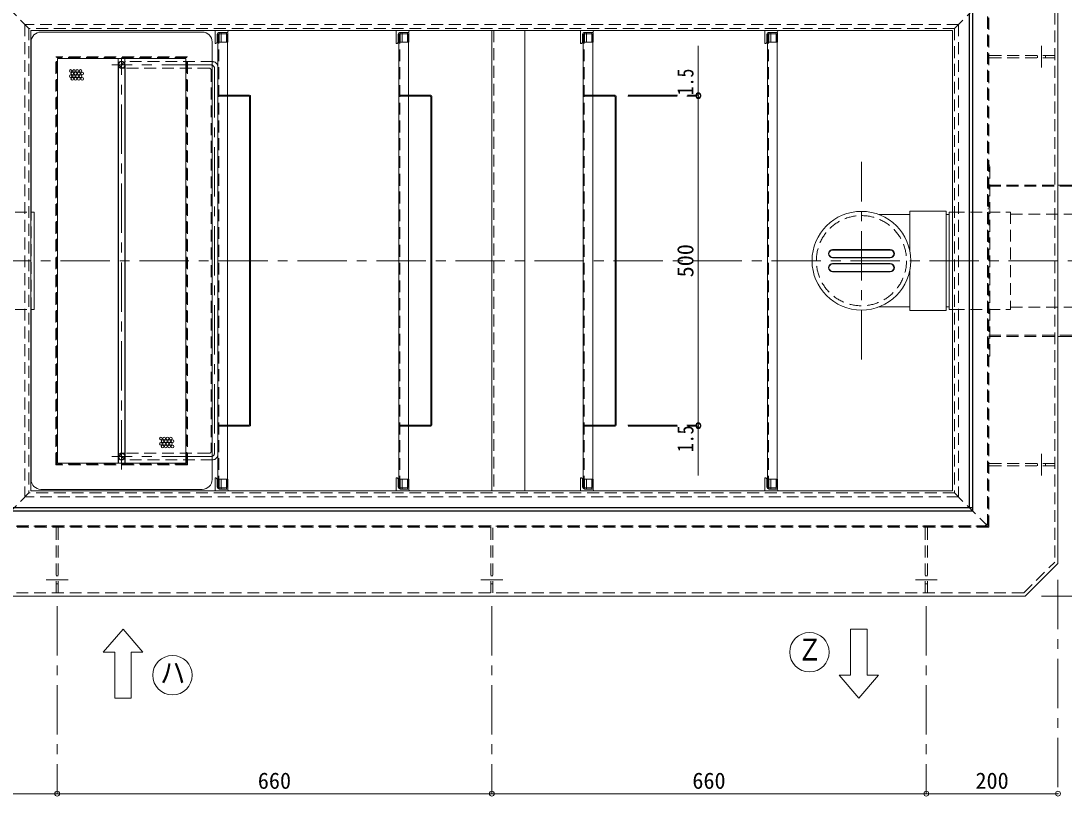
# Model space of a CAD drawing. Units: millimetres at full size, sheet at 1:15. Extents: x -3171 to 2904, y -2098 to 2117.
# Drawn here: x -1816 to -231, y 328 to 1507 of the extents above; entities that cross this region are included whole.
import ezdxf
from ezdxf.enums import TextEntityAlignment as Align

# ---------------------------------------------------------------- set-up
doc = ezdxf.new("R2010")
doc.units = ezdxf.units.MM
doc.header["$LTSCALE"] = 15
doc.header["$PDMODE"] = 32
doc.header["$PDSIZE"] = 7.5
doc.linetypes.add('CHAIN1', pattern=[8, 5, -1, 1, -1])
doc.linetypes.add('DASHED1', pattern=[1.8, 1.2, -0.6])
doc.layers.add('0-0_ﾚｲﾔ1', color=4, linetype='Continuous', lineweight=9)
doc.styles.add('ＭＳ ゴシック', font='')
doc.styles.get('ＭＳ ゴシック').set_extended_font_data('MS Gothic')

msp = doc.modelspace()

# ---------------------------------------------------------------- linework, layer by layer
at = {"layer": '0-0_ﾚｲﾔ1', "color": 7, "lineweight": 18}
for p, q in [((-240.38, 1602.05), (-240.38, 682.05)), ((-400.38, 1492.05), (-1800.38, 1492.05)), ((-1800.38, 1492.05), (-1800.38, 792.05)), ((-1540.13, 1489.55), (-1785.13, 1489.55)), ((-1520.38, 1472.05), (-1520.38, 1492.05)), ((-1245.38, 1472.05), (-1245.38, 1492.05)), ((-1100.38, 1492.05), (-1100.38, 792.05)), ((-1050.38, 1492.05), (-1050.38, 792.05)), ((-965.38, 1472.05), (-965.38, 1492.05)), ((-685.38, 1472.05), (-685.38, 1492.05)), ((-400.38, 1492.05), (-400.38, 792.05)), ((-1800.13, 1216.05), (-1800.13, 1474.55)), ((-1525.13, 1474.55), (-1525.13, 809.55)), ((-1517.38, 1486.05), (-1517.38, 1475.05)), ((-1516.63, 1487.05), (-1516.63, 797.05)), ((-1504.63, 1487.05), (-1516.63, 1487.05)), ((-1514.38, 1489.05), (-1501.26, 1489.05)), ((-1503.38, 1486.77), (-1503.38, 1489.05)), ((-1501.63, 1484.05), (-1501.63, 800.05)), ((-1501.63, 1474.05), (-1501.26, 1474.05)), ((-1501.26, 1474.05), (-1501.26, 1489.05)), ((-1242.38, 1486.05), (-1242.38, 1475.05)), ((-1241.63, 1487.05), (-1241.63, 797.05)), ((-1229.63, 1487.05), (-1241.63, 1487.05)), ((-1239.38, 1489.05), (-1226.26, 1489.05)), ((-1228.38, 1486.77), (-1228.38, 1489.05)), ((-1226.63, 1484.05), (-1226.63, 800.05)), ((-1226.63, 1474.05), (-1226.26, 1474.05)), ((-1226.26, 1474.05), (-1226.26, 1489.05)), ((-962.38, 1486.05), (-962.38, 1475.05)), ((-961.63, 1487.05), (-961.63, 797.05)), ((-949.63, 1487.05), (-961.63, 1487.05)), ((-959.38, 1489.05), (-946.26, 1489.05)), ((-948.38, 1486.77), (-948.38, 1489.05)), ((-946.63, 1484.05), (-946.63, 800.05)), ((-946.63, 1474.05), (-946.26, 1474.05)), ((-946.26, 1474.05), (-946.26, 1489.05)), ((-682.38, 1486.05), (-682.38, 1475.05)), ((-681.63, 1487.05), (-681.63, 797.05)), ((-669.63, 1487.05), (-681.63, 1487.05)), ((-679.38, 1489.05), (-666.26, 1489.05)), ((-668.38, 1486.77), (-668.38, 1489.05)), ((-666.63, 1484.05), (-666.63, 800.05)), ((-666.63, 1474.05), (-666.26, 1474.05)), ((-666.26, 1474.05), (-666.26, 1489.05)), ((-1760.13, 834.55), (-1760.13, 1449.55)), ((-1565.13, 1449.55), (-1760.13, 1449.55)), ((-1667.63, 1449.55), (-1667.63, 1439.55)), ((-1657.63, 1449.55), (-1657.63, 1439.55)), ((-1565.13, 834.55), (-1565.13, 1449.55)), ((-1800.38, 1216.05), (-1795.38, 1216.05)), ((-1795.38, 1216.05), (-1795.38, 1068.05)), ((-582.63, 1158.3), (-495.13, 1158.3)), ((-582.63, 1147.05), (-495.13, 1147.05)), ((-582.63, 1137.05), (-495.13, 1137.05)), ((-582.63, 1125.8), (-495.13, 1125.8)), ((-1800.38, 1068.05), (-1795.38, 1068.05)), ((-1800.13, 809.55), (-1800.13, 1068.05)), ((-1667.63, 844.55), (-1667.63, 834.55)), ((-1657.63, 844.55), (-1657.63, 834.55)), ((-1565.13, 834.55), (-1760.13, 834.55)), ((-1520.38, 812.05), (-1520.38, 792.05)), ((-1517.38, 798.05), (-1517.38, 809.05)), ((-1501.63, 810.05), (-1501.26, 810.05)), ((-1501.26, 810.05), (-1501.26, 795.05)), ((-1245.38, 812.05), (-1245.38, 792.05)), ((-1242.38, 798.05), (-1242.38, 809.05)), ((-1226.63, 810.05), (-1226.26, 810.05)), ((-1226.26, 810.05), (-1226.26, 795.05)), ((-965.38, 812.05), (-965.38, 792.05)), ((-962.38, 798.05), (-962.38, 809.05)), ((-946.63, 810.05), (-946.26, 810.05)), ((-946.26, 810.05), (-946.26, 795.05)), ((-685.38, 812.05), (-685.38, 792.05)), ((-682.38, 798.05), (-682.38, 809.05)), ((-666.63, 810.05), (-666.26, 810.05)), ((-666.26, 810.05), (-666.26, 795.05)), ((-1540.13, 794.55), (-1785.13, 794.55)), ((-1504.63, 797.05), (-1516.63, 797.05)), ((-1514.38, 795.05), (-1501.26, 795.05)), ((-1503.38, 797.32), (-1503.38, 795.05)), ((-1229.63, 797.05), (-1241.63, 797.05)), ((-1239.38, 795.05), (-1226.26, 795.05)), ((-1228.38, 797.32), (-1228.38, 795.05)), ((-949.63, 797.05), (-961.63, 797.05)), ((-959.38, 795.05), (-946.26, 795.05)), ((-948.38, 797.32), (-948.38, 795.05)), ((-669.63, 797.05), (-681.63, 797.05)), ((-679.38, 795.05), (-666.26, 795.05)), ((-668.38, 797.32), (-668.38, 795.05)), ((-400.38, 792.05), (-1800.38, 792.05)), ((-290.38, 632.05), (-240.38, 682.05)), ((-290.38, 632.05), (-1910.38, 632.05))]:
    msp.add_line(p, q, dxfattribs=at)
at = {"layer": '0-0_ﾚｲﾔ1', "linetype": 'DASHED1'}
for p, q in [((-245.38, 1599.97), (-245.38, 684.12)), ((-1803.38, 1495.05), (-1851.92, 1543.58)), ((-397.38, 1495.05), (-348.85, 1543.58)), ((-347.38, 1540.05), (-347.38, 744.05)), ((-346.98, 738.65), (-346.98, 1545.45)), ((-345.38, 737.05), (-345.38, 1547.05)), ((-391.38, 1501.05), (-1809.38, 1501.05)), ((-1809.38, 1501.05), (-1809.38, 783.05)), ((-397.38, 1495.05), (-1803.38, 1495.05)), ((-1803.38, 1495.05), (-1803.38, 789.05)), ((-1097.38, 1492.05), (-1097.38, 792.05)), ((-397.38, 1495.05), (-397.38, 789.05)), ((-391.38, 1501.05), (-391.38, 783.05)), ((-1515.13, 797.05), (-1515.13, 1487.05)), ((-1514.38, 1474.05), (-1514.38, 1487.05)), ((-1501.63, 1474.05), (-1514.38, 1474.05)), ((-1511.38, 1474.05), (-1511.38, 1489.05)), ((-1503.38, 1486.77), (-1503.38, 1474.05)), ((-1240.13, 797.05), (-1240.13, 1487.05)), ((-1239.38, 1474.05), (-1239.38, 1487.05)), ((-1226.63, 1474.05), (-1239.38, 1474.05)), ((-1236.38, 1474.05), (-1236.38, 1489.05)), ((-1228.38, 1486.77), (-1228.38, 1474.05)), ((-960.13, 797.05), (-960.13, 1487.05)), ((-959.38, 1474.05), (-959.38, 1487.05)), ((-946.63, 1474.05), (-959.38, 1474.05)), ((-956.38, 1474.05), (-956.38, 1489.05)), ((-948.38, 1486.77), (-948.38, 1474.05)), ((-680.13, 797.05), (-680.13, 1487.05)), ((-679.38, 1474.05), (-679.38, 1487.05)), ((-666.63, 1474.05), (-679.38, 1474.05)), ((-676.38, 1474.05), (-676.38, 1489.05)), ((-668.38, 1486.77), (-668.38, 1474.05)), ((-1762.63, 832.05), (-1762.63, 1452.05)), ((-1562.63, 1452.05), (-1762.63, 1452.05)), ((-1761.63, 833.05), (-1761.63, 1451.05)), ((-1524.13, 1444.55), (-1656.63, 1444.55)), ((-1562.63, 832.05), (-1562.63, 1452.05)), ((-245.38, 1453.65), (-345.38, 1453.65)), ((-245.38, 1450.45), (-345.38, 1450.45)), ((-271.38, 1450.45), (-271.38, 1453.65)), ((-259.38, 1450.45), (-259.38, 1453.65)), ((-1529.13, 1434.55), (-1657.63, 1434.55)), ((-1526.63, 1432.05), (-1526.63, 852.05)), ((-1515.13, 1392.05), (-1501.63, 1392.05)), ((-1514.38, 1393.55), (-1501.63, 1393.55)), ((-1240.13, 1392.05), (-1226.63, 1392.05)), ((-1239.38, 1393.55), (-1226.63, 1393.55)), ((-960.13, 1392.05), (-946.63, 1392.05)), ((-959.38, 1393.55), (-946.63, 1393.55)), ((-345.38, 1287.05), (-343.78, 1287.05)), ((-343.78, 997.05), (-343.78, 1287.05)), ((-345.38, 1257.05), (-240.38, 1257.05)), ((-345.38, 1255.45), (253.02, 1255.45)), ((-345.38, 1221.05), (-346.98, 1221.05)), ((-1851.38, 1216.05), (-1800.38, 1216.05)), ((-1800.13, 1068.05), (-1800.13, 1216.05)), ((-312.38, 1212.55), (304.62, 1212.55)), ((-400.38, 1068.05), (-312.38, 1068.05)), ((-346.98, 1063.05), (-345.38, 1063.05)), ((-312.38, 1071.55), (304.62, 1071.55)), ((-345.38, 1028.65), (253.02, 1028.65)), ((-345.38, 1027.05), (-240.38, 1027.05)), ((-345.38, 997.05), (-343.78, 997.05)), ((-1515.13, 892.05), (-1501.63, 892.05)), ((-1514.38, 890.55), (-1501.63, 890.55)), ((-1240.13, 892.05), (-1226.63, 892.05)), ((-1239.38, 890.55), (-1226.63, 890.55)), ((-960.13, 892.05), (-946.63, 892.05)), ((-959.38, 890.55), (-946.63, 890.55)), ((-1529.13, 849.55), (-1657.63, 849.55)), ((-1562.63, 832.05), (-1762.63, 832.05)), ((-1563.63, 833.05), (-1761.63, 833.05)), ((-1524.13, 839.55), (-1656.63, 839.55)), ((-245.38, 833.65), (-345.38, 833.65)), ((-245.38, 830.45), (-345.38, 830.45)), ((-271.38, 833.65), (-271.38, 830.45)), ((-259.38, 833.65), (-259.38, 830.45)), ((-1514.38, 810.05), (-1514.38, 797.05)), ((-1501.63, 810.05), (-1514.38, 810.05)), ((-1511.38, 810.05), (-1511.38, 795.05)), ((-1503.38, 797.32), (-1503.38, 810.05)), ((-1239.38, 810.05), (-1239.38, 797.05)), ((-1226.63, 810.05), (-1239.38, 810.05)), ((-1236.38, 810.05), (-1236.38, 795.05)), ((-1228.38, 797.32), (-1228.38, 810.05)), ((-959.38, 810.05), (-959.38, 797.05)), ((-946.63, 810.05), (-959.38, 810.05)), ((-956.38, 810.05), (-956.38, 795.05)), ((-948.38, 797.32), (-948.38, 810.05)), ((-679.38, 810.05), (-679.38, 797.05)), ((-666.63, 810.05), (-679.38, 810.05)), ((-676.38, 810.05), (-676.38, 795.05)), ((-668.38, 797.32), (-668.38, 810.05)), ((-1803.38, 789.05), (-1851.92, 740.51)), ((-391.38, 783.05), (-1809.38, 783.05)), ((-397.38, 789.05), (-1803.38, 789.05)), ((-397.38, 789.05), (-348.85, 740.51)), ((-345.38, 737.05), (-1855.38, 737.05)), ((-346.98, 738.65), (-1853.78, 738.65)), ((-1848.38, 739.05), (-352.38, 739.05)), ((-1761.98, 637.05), (-1761.98, 737.05)), ((-1758.78, 637.05), (-1758.78, 737.05)), ((-1101.98, 637.05), (-1101.98, 737.05)), ((-1098.78, 637.05), (-1098.78, 737.05)), ((-441.98, 637.05), (-441.98, 737.05)), ((-438.78, 637.05), (-438.78, 737.05)), ((-292.45, 637.05), (-245.38, 684.12)), ((-1758.78, 663.05), (-1761.98, 663.05)), ((-1758.78, 651.05), (-1761.98, 651.05)), ((-1098.78, 663.05), (-1101.98, 663.05)), ((-1098.78, 651.05), (-1101.98, 651.05)), ((-438.78, 663.05), (-441.98, 663.05)), ((-438.78, 651.05), (-441.98, 651.05)), ((-292.45, 637.05), (-1908.31, 637.05))]:
    msp.add_line(p, q, dxfattribs=at)
at = {"layer": '0-0_ﾚｲﾔ1', "color": 5, "lineweight": 25}
for p, q in [((-370.38, 1522.05), (-370.38, 762.05)), ((-375.38, 1517.05), (-375.38, 767.05)), ((-1667.63, 1439.55), (-1667.63, 834.55)), ((-1657.63, 1439.55), (-1657.63, 834.55)), ((-1830.38, 767.05), (-370.38, 767.05)), ((-1830.38, 762.05), (-370.38, 762.05))]:
    msp.add_line(p, q, dxfattribs=at)
at = {"layer": '0-0_ﾚｲﾔ1'}
for p, q in [((-1514.38, 1487.05), (-1514.38, 1489.05)), ((-1239.38, 1487.05), (-1239.38, 1489.05)), ((-959.38, 1487.05), (-959.38, 1489.05)), ((-679.38, 1487.05), (-679.38, 1489.05)), ((-786.63, 1468.55), (-786.63, 1392.05)), ((-1468.13, 1393.55), (-1501.63, 1393.55)), ((-1468.88, 1392.05), (-1501.63, 1392.05)), ((-1468.13, 1391.3), (-1468.13, 892.8)), ((-1466.63, 1392.05), (-1466.63, 892.05)), ((-1193.13, 1393.55), (-1226.63, 1393.55)), ((-1193.88, 1392.05), (-1226.63, 1392.05)), ((-1193.13, 1391.3), (-1193.13, 892.8)), ((-1191.63, 1392.05), (-1191.63, 892.05)), ((-913.13, 1393.55), (-946.63, 1393.55)), ((-913.88, 1392.05), (-946.63, 1392.05)), ((-913.13, 1391.3), (-913.13, 892.8)), ((-911.63, 1392.05), (-911.63, 892.05)), ((-786.63, 1392.05), (-786.63, 892.05)), ((-512.22, 1212.15), (-465.38, 1212.15)), ((-410.38, 1217.55), (-465.38, 1217.55)), ((-465.38, 1217.55), (-465.38, 1156.97)), ((-410.38, 1217.55), (-410.38, 1066.55)), ((-410.38, 1212.15), (-405.38, 1212.15)), ((-405.38, 1216.05), (-405.38, 1068.05)), ((-405.38, 1216.05), (-400.38, 1216.05)), ((-582.63, 1158.92), (-495.13, 1158.92)), ((-582.63, 1146.42), (-495.13, 1146.42)), ((-582.63, 1137.67), (-495.13, 1137.67)), ((-582.63, 1125.17), (-495.13, 1125.17)), ((-465.38, 1127.12), (-465.38, 1066.55)), ((-512.22, 1071.95), (-465.38, 1071.95)), ((-410.38, 1066.55), (-465.38, 1066.55)), ((-410.38, 1071.95), (-405.38, 1071.95)), ((-405.38, 1068.05), (-400.38, 1068.05)), ((-240.38, 1027.05), (254.62, 1027.05)), ((-1468.88, 892.05), (-1501.63, 892.05)), ((-1468.13, 890.55), (-1501.63, 890.55)), ((-1193.88, 892.05), (-1226.63, 892.05)), ((-1193.13, 890.55), (-1226.63, 890.55)), ((-913.88, 892.05), (-946.63, 892.05)), ((-913.13, 890.55), (-946.63, 890.55)), ((-786.63, 815.55), (-786.63, 892.05)), ((-1514.38, 797.05), (-1514.38, 795.05)), ((-1239.38, 797.05), (-1239.38, 795.05)), ((-959.38, 797.05), (-959.38, 795.05)), ((-679.38, 797.05), (-679.38, 795.05)), ((-1660.38, 582.05), (-1690.38, 547.05)), ((-1660.38, 582.05), (-1630.38, 547.05)), ((-530.38, 582.05), (-555.38, 582.05)), ((-530.38, 582.05), (-530.38, 512.05)), ((-1690.38, 547.05), (-1672.88, 547.05)), ((-1672.88, 477.05), (-1672.88, 547.05)), ((-542.88, 477.05), (-572.88, 512.05)), ((-542.88, 477.05), (-512.88, 512.05)), ((-512.88, 512.05), (-530.38, 512.05)), ((-1672.88, 477.05), (-1647.88, 477.05)), ((-1760.38, 332.05), (-1960.38, 332.05)), ((-1100.38, 332.05), (-1760.38, 332.05)), ((-440.38, 332.05), (-1100.38, 332.05)), ((-240.38, 332.05), (-440.38, 332.05))]:
    msp.add_line(p, q, dxfattribs=at)
at = {"layer": '0-0_ﾚｲﾔ1', "linetype": 'CHAIN1'}
for p, q in [((-265.38, 1435.45), (-265.38, 1468.65)), ((-1662.63, 824.55), (-1662.63, 1449.55)), ((-1526.63, 1439.55), (-1677.63, 1439.55)), ((-1521.63, 1434.55), (-1521.63, 849.55)), ((-893.88, 1392.05), (-786.63, 1392.05)), ((-893.13, 1393.55), (-786.63, 1393.55)), ((-538.88, 992.05), (-538.88, 1292.05)), ((-2835.38, 1142.05), (534.62, 1142.05)), ((-893.88, 892.05), (-786.63, 892.05)), ((-893.13, 890.55), (-786.63, 890.55)), ((-1526.63, 844.55), (-1677.63, 844.55)), ((-265.38, 848.65), (-265.38, 815.45)), ((-1743.78, 657.05), (-1776.98, 657.05)), ((-1083.78, 657.05), (-1116.98, 657.05)), ((-423.78, 657.05), (-456.98, 657.05)), ((-240.38, 657.05), (-240.38, 332.05)), ((-265.38, 632.05), (759.62, 632.05)), ((-1760.38, 617.05), (-1760.38, 332.05)), ((-1100.38, 617.05), (-1100.38, 332.05)), ((-440.38, 617.05), (-440.38, 332.05))]:
    msp.add_line(p, q, dxfattribs=at)
at = {"layer": '0-0_ﾚｲﾔ1', "linetype": 'DASHED1'}
for points in [[(-1563.63, 833.05), (-1563.63, 1451.05), (-1761.63, 1451.05)], [(-1851.38, 1216.05), (-1851.38, 1068.05), (-1800.38, 1068.05)], [(-400.38, 1216.05), (-312.38, 1216.05), (-312.38, 1068.05)]]:
    msp.add_lwpolyline(points, dxfattribs=at)
at = {"layer": '0-0_ﾚｲﾔ1'}
for points in [[(-240.38, 1257.05), (254.62, 1257.05), (254.62, 1027.05)], [(-555.38, 582.05), (-555.38, 512.05), (-572.88, 512.05)], [(-1647.88, 477.05), (-1647.88, 547.05), (-1630.38, 547.05)]]:
    msp.add_lwpolyline(points, dxfattribs=at)
for centre in [(-1739.99, 1430.42), (-1737.49, 1426.42), (-1734.99, 1430.42), (-1732.49, 1426.42), (-1729.99, 1430.42), (-1727.49, 1426.42), (-1724.99, 1430.42), (-1722.49, 1426.42), (-1739.99, 1422.42), (-1737.49, 1418.42), (-1734.99, 1422.42), (-1732.49, 1418.42), (-1729.99, 1422.42), (-1727.49, 1418.42), (-1724.99, 1422.42), (-1722.49, 1418.42), (-1602.83, 871.75), (-1597.83, 871.75), (-1592.83, 871.75), (-1587.83, 871.75), (-1602.83, 863.75), (-1600.33, 867.75), (-1600.33, 859.75), (-1597.83, 863.75), (-1595.33, 867.75), (-1595.33, 859.75), (-1592.83, 863.75), (-1590.33, 867.75), (-1590.33, 859.75), (-1587.83, 863.75), (-1585.33, 867.75), (-1585.33, 859.75)]:
    msp.add_circle(centre, 2, dxfattribs=at)
at = {"layer": '0-0_ﾚｲﾔ1', "color": 7, "lineweight": 18}
for centre, radius in [((-538.88, 1142.05), 75), ((-617.88, 547.05), 30), ((-1585.38, 512.05), 30)]:
    msp.add_circle(centre, radius, dxfattribs=at)
at = {"layer": '0-0_ﾚｲﾔ1', "linetype": 'DASHED1'}
msp.add_circle((-538.88, 1142.05), 68.5, dxfattribs=at)
at = {"layer": '0-0_ﾚｲﾔ1', "color": 7, "lineweight": 18}
for centre, radius, start, end in [((-1785.13, 1474.55), 15, 90, 180), ((-1540.13, 1474.55), 15, 0, 90), ((-1503.38, 1492.05), 3, 270, 0), ((-1228.38, 1492.05), 3, 270, 0), ((-948.38, 1492.05), 3, 270, 0), ((-668.38, 1492.05), 3, 270, 0), ((-1520.38, 1475.05), 3, 270, 0), ((-1514.38, 1486.05), 3, 90, 180), ((-1504.63, 1484.05), 3, 0, 90), ((-1245.38, 1475.05), 3, 270, 0), ((-1239.38, 1486.05), 3, 90, 180), ((-1229.63, 1484.05), 3, 0, 90), ((-965.38, 1475.05), 3, 270, 0), ((-959.38, 1486.05), 3, 90, 180), ((-949.63, 1484.05), 3, 0, 90), ((-685.38, 1475.05), 3, 270, 0), ((-679.38, 1486.05), 3, 90, 180), ((-669.63, 1484.05), 3, 0, 90), ((-582.63, 1152.67), 5.62, 90, 270), ((-495.13, 1152.67), 5.62, 270, 90), ((-582.63, 1131.42), 5.62, 90, 270), ((-495.13, 1131.42), 5.62, 270, 90), ((-1785.13, 809.55), 15, 180, 270), ((-1540.13, 809.55), 15, 270, 0), ((-1520.38, 809.05), 3, 0, 90), ((-1245.38, 809.05), 3, 0, 90), ((-965.38, 809.05), 3, 0, 90), ((-685.38, 809.05), 3, 0, 90), ((-1514.38, 798.05), 3, 180, 270), ((-1504.63, 800.05), 3, 270, 0), ((-1503.38, 792.05), 3, 0, 90), ((-1239.38, 798.05), 3, 180, 270), ((-1229.63, 800.05), 3, 270, 0), ((-1228.38, 792.05), 3, 0, 90), ((-959.38, 798.05), 3, 180, 270), ((-949.63, 800.05), 3, 270, 0), ((-948.38, 792.05), 3, 0, 90), ((-679.38, 798.05), 3, 180, 270), ((-669.63, 800.05), 3, 270, 0), ((-668.38, 792.05), 3, 0, 90)]:
    msp.add_arc(centre, radius, start, end, dxfattribs=at)
at = {"layer": '0-0_ﾚｲﾔ1', "color": 5, "lineweight": 25}
for centre, start, end in [((-1662.63, 1439.55), 0, 180), ((-1662.63, 844.55), 180, 0)]:
    msp.add_arc(centre, 5, start, end, dxfattribs=at)
at = {"layer": '0-0_ﾚｲﾔ1', "linetype": 'DASHED1'}
for centre, radius, start, end in [((-1657.63, 1444.55), 10, 180, 270), ((-1656.63, 1445.55), 1, 180, 270), ((-1524.13, 1437.05), 7.5, 0, 90), ((-1529.13, 1432.05), 2.5, 0, 90), ((-1515.13, 1393.55), 1.5, 180, 270), ((-1514.38, 1394.3), 0.75, 180, 270), ((-1240.13, 1393.55), 1.5, 180, 270), ((-1239.38, 1394.3), 0.75, 180, 270), ((-960.13, 1393.55), 1.5, 180, 270), ((-959.38, 1394.3), 0.75, 180, 270), ((-1515.13, 890.55), 1.5, 90, 180), ((-1514.38, 889.8), 0.75, 90, 180), ((-1240.13, 890.55), 1.5, 90, 180), ((-1239.38, 889.8), 0.75, 90, 180), ((-960.13, 890.55), 1.5, 90, 180), ((-959.38, 889.8), 0.75, 90, 180), ((-1657.63, 839.55), 10, 90, 180), ((-1529.13, 852.05), 2.5, 270, 0), ((-1524.13, 847.05), 7.5, 270, 0), ((-1656.63, 838.55), 1, 90, 180), ((-352.38, 744.05), 5, 270, 0)]:
    msp.add_arc(centre, radius, start, end, dxfattribs=at)
at = {"layer": '0-0_ﾚｲﾔ1', "linetype": 'CHAIN1'}
for centre, start, end in [((-1657.63, 1444.55), 180, 270), ((-1526.63, 1434.55), 0, 90), ((-1657.63, 839.55), 90, 180), ((-1526.63, 849.55), 270, 0)]:
    msp.add_arc(centre, 5, start, end, dxfattribs=at)
at = {"layer": '0-0_ﾚｲﾔ1', "color": 7, "linetype": 'DASHED1', "lineweight": 18}
for centre, start, end in [((-1662.63, 1439.55), 180, 0), ((-1662.63, 844.55), 0, 180)]:
    msp.add_arc(centre, 5, start, end, dxfattribs=at)
at = {"layer": '0-0_ﾚｲﾔ1'}
for centre, radius, start, end in [((-1468.88, 1391.3), 0.75, 0, 90), ((-1468.13, 1392.05), 1.5, 0, 90), ((-1193.88, 1391.3), 0.75, 0, 90), ((-1193.13, 1392.05), 1.5, 0, 90), ((-913.88, 1391.3), 0.75, 0, 90), ((-913.13, 1392.05), 1.5, 0, 90), ((-582.63, 1152.67), 6.25, 90, 270), ((-495.13, 1152.67), 6.25, 270, 90), ((-582.63, 1131.42), 6.25, 90, 270), ((-495.13, 1131.42), 6.25, 270, 90), ((-1468.88, 892.8), 0.75, 270, 0), ((-1468.13, 892.05), 1.5, 270, 0), ((-1193.88, 892.8), 0.75, 270, 0), ((-1193.13, 892.05), 1.5, 270, 0), ((-913.88, 892.8), 0.75, 270, 0), ((-913.13, 892.05), 1.5, 270, 0)]:
    msp.add_arc(centre, radius, start, end, dxfattribs=at)
at = {"layer": '0-0_ﾚｲﾔ1', "color": 1}
for p in [(-786.63, 1393.55), (-786.63, 1392.05), (-786.63, 892.05), (-786.63, 890.55), (-1760.38, 332.05), (-1100.38, 332.05), (-440.38, 332.05), (-240.38, 332.05)]:
    msp.add_point(p, dxfattribs=at)

# ---------------------------------------------------------------- texts
at = {"layer": '0-0_ﾚｲﾔ1', "color": 7, "style": 'ＭＳ ゴシック', "width": 0.8}
for p in [(-786.63, 1393.55), (-786.63, 851.17)]:
    msp.add_text('1.5', height=24.74, rotation=90, dxfattribs=at).set_placement(p, align=Align.BOTTOM_LEFT)
at = {"layer": '0-0_ﾚｲﾔ1', "color": 7, "style": 'ＭＳ ゴシック'}
msp.add_text('500', height=24.74, rotation=90, dxfattribs=at).set_placement((-786.63, 1116.73), align=Align.BOTTOM_LEFT)
at = {"layer": '0-0_ﾚｲﾔ1', "color": 7, "style": 'ＭＳ ゴシック', "width": 0.85}
for s, p in [('Ｚ', (-636.63, 524.55)), ('ハ', (-1604.13, 489.55))]:
    msp.add_text(s, height=32.99, dxfattribs=at).set_placement(p, align=Align.BOTTOM_LEFT)
at = {"layer": '0-0_ﾚｲﾔ1', "color": 7, "style": 'ＭＳ ゴシック'}
for s, p in [('660', (-1455.7, 332.05)), ('660', (-795.7, 332.05)), ('200', (-365.7, 332.05))]:
    msp.add_text(s, height=24.74, dxfattribs=at).set_placement(p, align=Align.BOTTOM_LEFT)

doc.saveas('drawing.dxf')
